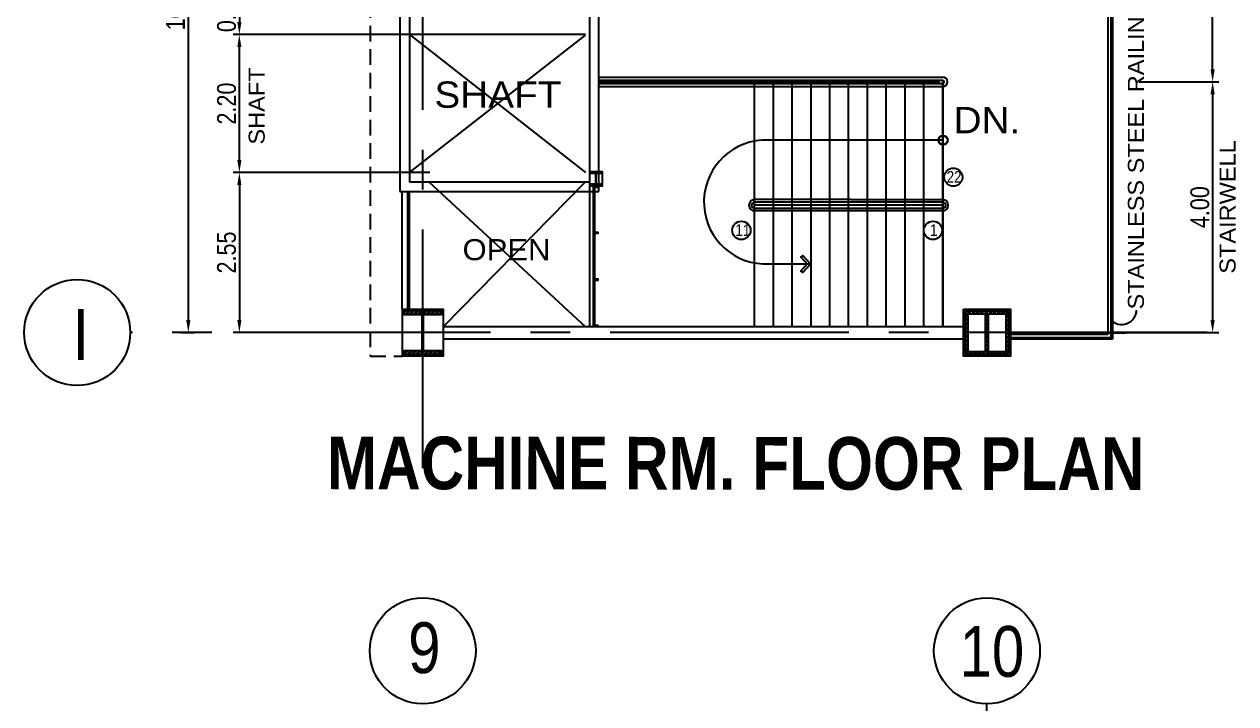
# Model space of a CAD drawing. Header units: millimetres. Extents: x 2148 to 2681, y 758 to 986.
# Drawn here: x 2431.47 to 2450.79, y 883.15 to 893.99 of the extents above; entities that cross this region are included whole.
import ezdxf

# ---------------------------------------------------------------- set-up
doc = ezdxf.new("R2010")
doc.units = ezdxf.units.MM
doc.linetypes.add('27-A-2008-DD$0$a1-14 lvl 14-36$0$xa-fp_t1_l14-36$0$HIDDEN', pattern=[0.375, 0.25, -0.125])
doc.linetypes.add('CENTER2', pattern=[28.575, 19.05, -3.175, 3.175, -3.175])
for name, color, linetype in [('4CO', 4, 'Continuous'), ('A-FLOR-STRS', 1, 'Continuous'), ('A-Hatch', 253, 'Continuous'), ('A-Mullion', 2, 'Continuous'), ('A-Stairs', 1, 'Continuous'), ('A-Wall', 4, 'Continuous'), ('A-wdw-glaz', 2, 'Continuous'), ('ar elev', 2, 'Continuous'), ('cladding', 2, 'Continuous'), ('COL-EX', 2, 'Continuous'), ('COL-IN', 2, 'Continuous'), ('COLUMN', 7, 'Continuous'), ('DR', 7, 'Continuous'), ('FIXTURE', 1, 'Continuous'), ('HATCH', 8, 'Continuous'), ('p-boarder', 2, 'Continuous'), ('S_GRID LINES', 252, 'Continuous'), ('TEXT', 6, 'Continuous')]:
    doc.layers.add(name, color=color, linetype=linetype)
doc.styles.add('ARIALNW', font='ARIALN.TTF')
doc.styles.add('MMTX$0$ESMX$0$X-OPTA1D', font='x-opta1d')
doc.styles.add('ROMANT', font='romant__.ttf')
doc.dimstyles.new('DIM 100', dxfattribs={"dimtxt": 0.2, "dimasz": 0.2, "dimexe": 0.1, "dimexo": 0, "dimgap": 0.05, "dimtad": 1, "dimzin": 0, "dimdsep": 46, "dimtxsty": 'ARIALNW', "dimcen": 0.09, "dimclrd": 6, "dimclre": 6, "dimclrt": 13, "dimadec": 0, "dimazin": 0, "dimtfac": 1, "dimtofl": 0, "dimtmove": 2, "dimatfit": 3, "dimfxl": 1, "dimtolj": 1, "dimtzin": 0, "dimarcsym": 0})
pattern_1 = [(45, (147.662153, 5.05453), (-0.0336759605, 0.0336759605), []), (45, (147.684603, 5.05453), (-0.0336759605, 0.0336759605), [])]

# ---------------------------------------------------------------- blocks, each defined once
blk = doc.blocks.new('*D2629')
at = {"layer": 'Defpoints', "color": 0, "transparency": 16777216}
for p in [(2448.599, 896.072, 0), (2450.422, 896.072), (2449.25, 893.075)]:
    blk.add_point(p, dxfattribs=at)
at = {"layer": 'FIXTURE', "color": 6, "lineweight": -2, "transparency": 16777216}
for p, q in [((2448.599, 896.072), (2450.522, 896.072)), ((2450.422, 893.275), (2450.422, 895.872)), ((2449.25, 893.075), (2450.522, 893.075))]:
    blk.add_line(p, q, dxfattribs=at)
at = {"layer": 'FIXTURE', "color": 6, "transparency": 16777216}
for points in [[(2450.388, 895.872), (2450.455, 895.872), (2450.422, 896.072)], [(2450.388, 893.275), (2450.455, 893.275), (2450.422, 893.075)]]:
    blk.add_solid(points, dxfattribs=at)
at = {"layer": 'FIXTURE', "color": 13, "transparency": 16777216, "insert": (2450.219, 894.574), "char_height": 0.3, "attachment_point": 5, "rotation": 90, "style": 'ARIALNW'}
blk.add_mtext('\\A1;3.00', dxfattribs=at)
blk = doc.blocks.new('*D2635')
at = {"layer": 'COLUMN', "color": 6, "lineweight": -2, "transparency": 16777216}
for p, q in [((2449.25, 893.075), (2450.522, 893.075)), ((2450.422, 892.875), (2450.422, 889.275)), ((2447.979, 889.075), (2450.522, 889.075))]:
    blk.add_line(p, q, dxfattribs=at)
at = {"layer": 'COLUMN', "color": 6, "transparency": 16777216}
for points in [[(2450.388, 892.875), (2450.455, 892.875), (2450.422, 893.075)], [(2450.388, 889.275), (2450.455, 889.275), (2450.422, 889.075)]]:
    blk.add_solid(points, dxfattribs=at)
at = {"layer": 'Defpoints', "color": 0, "transparency": 16777216}
for p in [(2449.25, 893.075), (2447.979, 889.075, 0), (2450.422, 889.075)]:
    blk.add_point(p, dxfattribs=at)
at = {"layer": 'COLUMN', "color": 13, "transparency": 16777216, "insert": (2450.219, 891.075), "char_height": 0.3, "attachment_point": 5, "rotation": 90, "style": 'ARIALNW'}
blk.add_mtext('\\A1;4.00', dxfattribs=at)
blk = doc.blocks.new('*D2636')
at = {"layer": 'Defpoints', "color": 0, "transparency": 16777216}
for p in [(2433.54, 899.576, 0), (2433.966, 889.075, 0), (2434.084, 889.075)]:
    blk.add_point(p, dxfattribs=at)
at = {"layer": 'FIXTURE', "color": 6, "lineweight": -2, "transparency": 16777216}
for p, q in [((2433.54, 899.576), (2434.184, 899.576)), ((2434.084, 899.376), (2434.084, 889.275)), ((2433.966, 889.075), (2434.184, 889.075))]:
    blk.add_line(p, q, dxfattribs=at)
at = {"layer": 'FIXTURE', "color": 6, "transparency": 16777216}
for points in [[(2434.051, 899.376), (2434.117, 899.376), (2434.084, 899.576)], [(2434.051, 889.275), (2434.117, 889.275), (2434.084, 889.075)]]:
    blk.add_solid(points, dxfattribs=at)
at = {"layer": 'FIXTURE', "color": 13, "transparency": 16777216, "insert": (2433.881, 894.326), "char_height": 0.3, "attachment_point": 5, "rotation": 90, "style": 'ARIALNW'}
blk.add_mtext('\\A1;10.50', dxfattribs=at)
blk = doc.blocks.new('*D2637')
at = {"layer": 'Defpoints', "color": 0, "transparency": 16777216}
for p in [(2434.898, 893.828), (2437.935, 893.828, 0), (2437.935, 891.628, 0)]:
    blk.add_point(p, dxfattribs=at)
at = {"layer": 'FIXTURE', "color": 6, "lineweight": -2, "transparency": 16777216}
for p, q in [((2437.935, 893.828), (2434.798, 893.828)), ((2434.898, 891.828), (2434.898, 893.628)), ((2437.935, 891.628), (2434.798, 891.628))]:
    blk.add_line(p, q, dxfattribs=at)
at = {"layer": 'FIXTURE', "color": 6, "transparency": 16777216}
for points in [[(2434.865, 893.628), (2434.931, 893.628), (2434.898, 893.828)], [(2434.865, 891.828), (2434.931, 891.828), (2434.898, 891.628)]]:
    blk.add_solid(points, dxfattribs=at)
at = {"layer": 'FIXTURE', "color": 13, "transparency": 16777216, "insert": (2434.695, 892.728), "char_height": 0.3, "attachment_point": 5, "rotation": 90, "style": 'ARIALNW'}
blk.add_mtext('\\A1;2.20', dxfattribs=at)
blk = doc.blocks.new('*D2638')
at = {"layer": 'Defpoints', "color": 0, "transparency": 16777216}
for p in [(2437.493, 891.628), (2434.898, 889.075), (2437.33, 889.075, 0)]:
    blk.add_point(p, dxfattribs=at)
at = {"layer": 'FIXTURE', "color": 6, "lineweight": -2, "transparency": 16777216}
for p, q in [((2437.493, 891.628), (2434.798, 891.628)), ((2434.898, 891.428), (2434.898, 889.275)), ((2437.33, 889.075), (2434.798, 889.075))]:
    blk.add_line(p, q, dxfattribs=at)
at = {"layer": 'FIXTURE', "color": 6, "transparency": 16777216}
for points in [[(2434.865, 891.428), (2434.931, 891.428), (2434.898, 891.628)], [(2434.865, 889.275), (2434.931, 889.275), (2434.898, 889.075)]]:
    blk.add_solid(points, dxfattribs=at)
at = {"layer": 'FIXTURE', "color": 13, "transparency": 16777216, "insert": (2434.695, 890.352), "char_height": 0.3, "attachment_point": 5, "rotation": 90, "style": 'ARIALNW'}
blk.add_mtext('\\A1;2.55', dxfattribs=at)
blk = doc.blocks.new('*D2711')
at = {"layer": 'Defpoints', "color": 0, "transparency": 16777216}
for p in [(2436.561, 894.575, 0), (2434.898, 893.828), (2436.561, 893.828, 0)]:
    blk.add_point(p, dxfattribs=at)
at = {"layer": 'FIXTURE', "color": 6, "lineweight": -2, "transparency": 16777216}
for p, q in [((2436.561, 894.575), (2434.798, 894.575)), ((2434.898, 894.375), (2434.898, 894.028)), ((2436.561, 893.828), (2434.798, 893.828))]:
    blk.add_line(p, q, dxfattribs=at)
at = {"layer": 'FIXTURE', "color": 6, "transparency": 16777216}
for points in [[(2434.865, 894.375), (2434.931, 894.375), (2434.898, 894.575)], [(2434.865, 894.028), (2434.931, 894.028), (2434.898, 893.828)]]:
    blk.add_solid(points, dxfattribs=at)
at = {"layer": 'FIXTURE', "color": 13, "transparency": 16777216, "insert": (2434.695, 894.202), "char_height": 0.3, "attachment_point": 5, "rotation": 90, "style": 'ARIALNW'}
blk.add_mtext('\\A1;0.75', dxfattribs=at)

msp = doc.modelspace()

# ---------------------------------------------------------------- hatches: boundary and pattern name
at = {"layer": 'A-Hatch'}
h = msp.add_hatch(dxfattribs=at)
h.set_pattern_fill('ANSI32', color=256, scale=0.005, style=0)
h.set_pattern_definition(pattern_1)
h.paths.add_polyline_path([(2437.8377137, 889.3630359), (2438.1227137, 889.3630359), (2438.1227137, 889.4230359), (2437.5227137, 889.4230359), (2437.5227137, 889.3630359), (2437.8077137, 889.3630359), (2437.8077137, 888.7830359), (2437.5227137, 888.7830359), (2437.5227137, 888.7230359), (2438.1227137, 888.7230359), (2438.1227137, 888.7830359), (2437.8377137, 888.7830359)])
h = msp.add_hatch(dxfattribs=at)
h.set_pattern_fill('ANSI32', color=256, scale=0.005, style=0)
h.set_pattern_definition(pattern_1)
h.paths.add_polyline_path([(2446.8227137, 889.4230359), (2446.4727137, 889.4230359), (2446.4727137, 889.3730359), (2446.8227137, 889.3730359)])
h.paths.add_polyline_path([(2447.1727137, 889.4230359), (2446.8227137, 889.4230359), (2446.8227137, 889.3730359), (2447.1727137, 889.3730359)])
h.paths.add_polyline_path([(2446.8477137, 889.3730359), (2446.8227137, 889.3730359), (2446.8227137, 889.0750491), (2446.8477137, 889.0750491)])
h.paths.add_polyline_path([(2446.8227137, 889.3730359), (2446.7977137, 889.3730359), (2446.7977137, 889.0750491), (2446.8227137, 889.0750491)])
h.paths.add_polyline_path([(2447.1727137, 889.0750491), (2447.1227137, 889.0750491), (2447.1227137, 888.7730359), (2447.1727137, 888.7730359)])
h.paths.add_polyline_path([(2447.1727137, 888.7730359), (2446.8227137, 888.7730359), (2446.8227137, 888.7230359), (2447.1727137, 888.7230359)])
h.paths.add_polyline_path([(2446.8227137, 888.7730359), (2446.4727137, 888.7730359), (2446.4727137, 888.7230359), (2446.8227137, 888.7230359)])
h.paths.add_polyline_path([(2446.5227137, 889.0750491), (2446.4727137, 889.0750491), (2446.4727137, 888.7730359), (2446.5227137, 888.7730359)])
h.paths.add_polyline_path([(2446.5227137, 889.3730359), (2446.4727137, 889.3730359), (2446.4727137, 889.0750491), (2446.5227137, 889.0750491)])
h.paths.add_polyline_path([(2447.1727137, 889.3730359), (2447.1227137, 889.3730359), (2447.1227137, 889.0750491), (2447.1727137, 889.0750491)])
h.paths.add_polyline_path([(2446.8477137, 889.0750491), (2446.8227137, 889.0750491), (2446.8227137, 888.7730359), (2446.8477137, 888.7730359)])
h.paths.add_polyline_path([(2446.8227137, 889.0750491), (2446.7977137, 889.0750491), (2446.7977137, 888.7730359), (2446.8227137, 888.7730359)])

# ---------------------------------------------------------------- linework, layer by layer
at = {"ltscale": 0.05}
msp.add_line((2437.6101821, 893.8244559), (2437.6101821, 893.8200677, 0), dxfattribs=at)
for centre in [(2446.2862832, 891.553843, 0), (2442.9055504, 890.7043549, 0), (2445.9608758, 890.7043549, 0)]:
    msp.add_circle(centre, 0.1459092, dxfattribs=at)
for centre in [(2432.3120643, 889.0750491, 0), (2437.8227137, 883.9981417, 0), (2446.8227137, 883.9981417, 0)]:
    msp.add_circle(centre, 0.8452448)
at = {"layer": 'A-FLOR-STRS', "linetype": '27-A-2008-DD$0$a1-14 lvl 14-36$0$xa-fp_t1_l14-36$0$HIDDEN'}
for p, q in [((2436.984304, 896.9690528, 0), (2436.984304, 888.6980359, 0)), ((2436.984304, 888.6980359, 0), (2437.4977137, 888.6980359, 0))]:
    msp.add_line(p, q, dxfattribs=at)
at = {"layer": 'A-Hatch'}
msp.add_arc((2448.9717154, 889.4408677, 0), 0.2371345, 222.79676911, 358.16228016, dxfattribs=at)
at = {"layer": 'A-Mullion', "elevation": 0}
for points in [[(2440.5643247, 891.4149217), (2440.6156681, 891.4149217), (2440.6156681, 891.3892504), (2440.5643247, 891.3892504)], [(2440.5643247, 890.6787873), (2440.6156681, 890.6787873), (2440.6156681, 890.6531159), (2440.5643247, 890.6531159)], [(2440.5643247, 889.9298171), (2440.6156681, 889.9298171), (2440.6156681, 889.9041457), (2440.5643247, 889.9041457)], [(2440.5643247, 889.1936827), (2440.6156681, 889.1936827), (2440.6156681, 889.1680113), (2440.5643247, 889.1680113)]]:
    msp.add_lwpolyline(points, close=True, dxfattribs=at)
at = {"layer": 'A-Stairs'}
for p, q in [((2440.4179972, 893.8281362, 0), (2437.6101821, 893.8281362, 0)), ((2437.6101821, 893.8281362, 0), (2440.4179442, 891.6281362, 0.0000001)), ((2437.6101821, 891.6281362, 0), (2440.4179973, 893.8198851, 0))]:
    msp.add_line(p, q, dxfattribs=at)
at = {"layer": 'A-Stairs', "ltscale": 10}
for p, q in [((2440.6317462, 893.150466, 0.0000005), (2446.1161849, 893.150466, 0)), ((2440.6317462, 893.100466, 0.0000005), (2446.1161849, 893.100466, 0)), ((2440.6317462, 893.075466, 0), (2446.0698363, 893.075466, 0)), ((2440.6317462, 893.050466, 0), (2445.6308344, 893.050466, 0)), ((2440.6317462, 893.000466, 0), (2445.6119433, 893.000466, 0)), ((2443.1161849, 889.1680113, 0), (2443.1161849, 893.075466, 0)), ((2443.4161849, 889.1680113, 0), (2443.4161849, 893.075466, 0)), ((2443.7161849, 889.1680113, 0), (2443.7161849, 893.075466, 0)), ((2443.7161849, 889.1680113, 0), (2443.7161849, 893.075466, 0)), ((2444.0161849, 889.1680113, 0), (2444.0161849, 893.075466, 0)), ((2444.0161849, 889.1680113, 0), (2444.0161849, 893.075466, 0)), ((2444.3161849, 889.1680113, 0), (2444.3161849, 893.075466, 0)), ((2444.3161849, 889.1680113, 0), (2444.3161849, 893.075466, 0)), ((2444.6161849, 889.1680113, 0), (2444.6161849, 893.075466, 0)), ((2444.6161849, 889.1680113, 0), (2444.6161849, 893.075466, 0)), ((2444.9161849, 889.1680113, 0), (2444.9161849, 893.075466, 0)), ((2444.9161849, 889.1680113, 0), (2444.9161849, 893.075466, 0)), ((2445.2161849, 889.1680113, 0), (2445.2161849, 893.075466, 0)), ((2445.2161849, 889.1680113, 0), (2445.2161849, 893.075466, 0)), ((2445.5161849, 889.1680113, 0), (2445.5161849, 893.075466, 0)), ((2445.5161849, 889.1680113, 0), (2445.5161849, 893.075466, 0)), ((2445.6119433, 893.000466, 0), (2446.1161849, 893.000466, 0)), ((2445.6308344, 893.050466, 0), (2446.1161849, 893.050466, 0)), ((2445.8161849, 889.1680113, 0), (2445.8161849, 893.075466, 0)), ((2446.1161849, 889.1680113, 0), (2446.1161849, 893.075466, 0)), ((2446.1161849, 889.1680113, 0), (2446.1161849, 893.075466, 0)), ((2446.1161849, 893.075466, 0), (2446.1161849, 889.1680113, 0)), ((2444.6517789, 891.1958365, 0), (2443.1161849, 891.1958365, 0)), ((2444.6346379, 891.1558365, 0), (2443.1161849, 891.1558365, 0)), ((2446.1161849, 891.1058365, 0), (2443.1161849, 891.1058365, 0)), ((2446.1161849, 891.0558365, 0), (2443.1161849, 891.0558365, 0)), ((2446.1161849, 891.1558365, 0), (2444.6346379, 891.1558365, 0)), ((2444.6517789, 891.1958365, 0), (2446.1161849, 891.1958365, 0)), ((2446.1161849, 891.0158365, 0), (2443.1161849, 891.0158365, 0))]:
    msp.add_line(p, q, dxfattribs=at)
at = {"layer": 'A-Stairs', "ltscale": 10, "extrusion": (9.15514e-08, 0, 1)}
msp.add_arc((2446.1161849, 893.075466, 0.0002239), 0.075, 270, 90, dxfattribs=at)
at = {"layer": 'A-Stairs', "ltscale": 10, "extrusion": (9.50356e-08, -1.35398e-21, 1)}
msp.add_arc((2446.1161849, 893.075466, 0.0002325), 0.025, 270, 90, dxfattribs=at)
at = {"layer": 'A-Stairs', "ltscale": 10}
for centre, radius, start, end in [((2443.1161849, 891.1058365, 0), 0.09, 90, 270), ((2443.1161849, 891.1058365, -0.0000084), 0.05, 90, 270), ((2446.1161849, 891.1058365, -0.0000086), 0.09, 270, 90), ((2446.1161849, 891.1058365, -0.000009), 0.05, 270, 90)]:
    msp.add_arc(centre, radius, start, end, dxfattribs=at)
at = {"layer": 'A-Wall', "ltscale": 10}
for p, q in [((2437.4601821, 894.5754486, 0), (2437.4601821, 891.3236136, 0)), ((2437.6101821, 894.4254497, 0), (2437.6101821, 891.4781362, 0)), ((2440.48173, 894.4254654, 0), (2440.4817453, 891.6281362)), ((2437.6101821, 891.4781362, 0), (2440.4817461, 891.4781362, 0.0000001)), ((2437.4601821, 891.3236136, 0), (2440.6317462, 891.3236136, 0.0000001)), ((2446.4477137, 889.1680113, 0), (2438.1477137, 889.1680113, 0)), ((2446.4477137, 888.9680113, 0), (2438.1477137, 888.9680113, 0))]:
    msp.add_line(p, q, dxfattribs=at)
at = {"layer": 'A-Wall'}
msp.add_line((2440.6317462, 891.3236136, 0.0000001), (2440.6317462, 894.5754663, 0), dxfattribs=at)
for p in [(2440.5643247, 891.4020861), (2440.5643247, 890.6659516, 0), (2440.5643247, 889.89591, 0)]:
    msp.add_point(p, dxfattribs=at)
at = {"layer": 'A-wdw-glaz', "ltscale": 10}
for p, q in [((2437.5851812, 889.4480359, 0), (2437.5851812, 891.3236136, 0)), ((2437.6101812, 889.4480359, 0), (2437.6101812, 891.3236136, 0))]:
    msp.add_line(p, q, dxfattribs=at)
at = {"layer": 'ar elev', "elevation": 0}
for points in [[(2440.4817461, 891.4149217), (2440.690164, 891.4149217), (2440.690164, 891.6399207), (2440.4817461, 891.6399207)], [(2440.4833894, 891.4283096), (2440.6845234, 891.4283096), (2440.6845234, 891.4407831), (2440.6018869, 891.4407831), (2440.594091, 891.4423422), (2440.5894135, 891.4470198), (2440.5878543, 891.4532565), (2440.5878543, 891.6029376), (2440.5894135, 891.6107335), (2440.594091, 891.615411), (2440.6018869, 891.6169702), (2440.6845234, 891.6169702), (2440.6845234, 891.6278844), (2440.4833894, 891.6278844), (2440.4833894, 891.6169702), (2440.567585, 891.6169702), (2440.5738217, 891.615411), (2440.5784993, 891.6107335), (2440.5800584, 891.6029376), (2440.5800584, 891.4532565), (2440.5784993, 891.4470198), (2440.5738217, 891.4423422), (2440.567585, 891.4407831), (2440.4833894, 891.4407831)]]:
    msp.add_lwpolyline(points, close=True, dxfattribs=at)
at = {"layer": 'cladding', "elevation": 0}
for points in [[(2437.4977137, 889.4480359), (2438.1477137, 889.4480359), (2438.1477137, 888.6980359), (2437.4977137, 888.6980359)], [(2446.4477137, 889.4480359), (2447.1977137, 889.4480359), (2447.1977137, 888.6980359), (2446.4477137, 888.6980359)]]:
    msp.add_lwpolyline(points, close=True, dxfattribs=at)
at = {"layer": 'COL-EX', "elevation": 0}
msp.add_lwpolyline([(2437.8377137, 889.3630359), (2438.1227137, 889.3630359), (2438.1227137, 889.4230359), (2437.5227137, 889.4230359), (2437.5227137, 889.3630359), (2437.8077137, 889.3630359), (2437.8077137, 888.7830359), (2437.5227137, 888.7830359), (2437.5227137, 888.7230359), (2438.1227137, 888.7230359), (2438.1227137, 888.7830359), (2437.8377137, 888.7830359)], close=True, dxfattribs=at)
at = {"layer": 'COL-IN'}
for p, q in [((2446.4727137, 889.4230359, 0), (2447.1727137, 889.4230359, 0)), ((2446.4727137, 888.7230359, 0), (2446.4727137, 889.4230359, 0)), ((2446.4727137, 889.3730359, 0), (2447.1727137, 889.3730359, 0)), ((2446.5227137, 888.7730359, 0), (2446.5227137, 889.3730359, 0)), ((2446.7977137, 888.7730359, 0), (2446.7977137, 889.3730359, 0)), ((2446.8477137, 888.7730359, 0), (2446.8477137, 889.3730359, 0)), ((2447.1227137, 889.3730359, 0), (2447.1227137, 888.7730359, 0)), ((2447.1727137, 889.4230359, 0), (2447.1727137, 888.7230359, 0)), ((2446.4727137, 888.7730359, 0), (2447.1727137, 888.7730359, 0)), ((2447.1727137, 888.7230359, 0), (2446.4727137, 888.7230359, 0))]:
    msp.add_line(p, q, dxfattribs=at)
at = {"layer": 'COLUMN'}
for p, q in [((2448.8227137, 899.9830359, 0), (2448.8227137, 888.9680113, 0)), ((2448.7477137, 895.9690528, 0), (2448.7477137, 889.0430113, 0)), ((2448.7977137, 895.9690528, 0), (2448.7977137, 888.9930113, 0)), ((2448.7477137, 889.0430113, 0), (2447.1977137, 889.0430113, 0)), ((2448.7977137, 888.9930113, 0), (2447.1977137, 888.9930113, 0)), ((2448.8227137, 888.9680113, 0), (2447.1977137, 888.9680113, 0))]:
    msp.add_line(p, q, dxfattribs=at)
at = {"layer": 'DR', "ltscale": 10}
msp.add_line((2445.8161849, 889.1680113, 0), (2445.8161849, 893.075466, 0), dxfattribs=at)
at = {"layer": 'HATCH', "linetype": 'ByBlock', "ltscale": 0.5}
for p, q in [((2437.9187744, 891.4781362, 0.0000001), (2440.4180234, 889.1680113, 0)), ((2438.1477137, 889.1680113, 0), (2440.417945, 891.4781362, 0.0000001)), ((2440.4817461, 891.4782033), (2440.4817589, 889.1680113)), ((2437.4926376, 889.4480359, 0), (2437.4926376, 891.3236136, 0))]:
    msp.add_line(p, q, dxfattribs=at)
at = {"layer": 'HATCH', "linetype": 'ByBlock', "ltscale": 0.5, "elevation": 0}
for points in [[(2446.1219814, 892.1424747), (2443.2337969, 892.1424747)], [(2443.3494624, 890.1704708), (2444.0065154, 890.1704708)]]:
    msp.add_lwpolyline(points, dxfattribs=at)
at = {"layer": 'HATCH', "color": 7, "linetype": 'ByBlock', "ltscale": 0.5, "elevation": 0}
for points in [[(2444.0065154, 890.1704708), (2443.8876196, 890.3066778), (2443.8551947, 890.2820088), (2443.9565447, 890.1704708)], [(2444.0065154, 890.167221), (2443.8876196, 890.303428), (2443.8551947, 890.2787589), (2443.9565447, 890.167221)], [(2444.0065154, 890.1704708), (2443.8876196, 890.0342638), (2443.8551947, 890.0589329), (2443.9565447, 890.1704708)], [(2444.0065154, 890.167221), (2443.8876196, 890.031014), (2443.8551947, 890.0556831), (2443.9565447, 890.167221)]]:
    msp.add_lwpolyline(points, dxfattribs=at)
at = {"layer": 'HATCH', "linetype": 'ByBlock', "ltscale": 0.5}
for centre in [(2446.1219814, 892.1457245, -0.0000001), (2446.1219814, 892.1424747, -0.0000001)]:
    msp.add_circle(centre, 0.0738602, dxfattribs=at)
msp.add_arc((2443.2955099, 891.1567004, 0), 0.9877042, 93.58224775, 273.131294, dxfattribs=at)
at = {"layer": 'p-boarder', "ltscale": 10}
for p, q in [((2440.5393247, 891.4149217, 0.0000001), (2440.5393247, 889.1680113, 0)), ((2440.5643247, 891.4149217, 0.0000001), (2440.5643247, 889.1680113, 0))]:
    msp.add_line(p, q, dxfattribs=at)
at = {"layer": 'S_GRID LINES', "linetype": 'CENTER2', "ltscale": 0.2}
for p, q in [((2437.8227137, 886.9106191, 0), (2437.8227137, 905.4148885, 0)), ((2450.336139, 889.0750491), (2433.1573091, 889.0750491)), ((2447.1977137, 889.0730359, 0), (2449.0429361, 889.0730359, 0)), ((2446.8227137, 846.0964977, 0), (2446.8227137, 883.1528969, 0))]:
    msp.add_line(p, q, dxfattribs=at)

# ---------------------------------------------------------------- texts
at = {"color": 2, "style": 'MMTX$0$ESMX$0$X-OPTA1D', "width": 1.1}
for s, p in [('STAINLESS STEEL RAILING', (2449.3252805, 889.4433792, 0)), ('SHAFT', (2435.3023334, 892.0734827, 0)), ('STAIRWELL', (2450.7871428, 890.0134507, 0))]:
    msp.add_text(s, height=0.25536, rotation=90, dxfattribs=at).set_placement(p)
at = {"color": 2, "style": 'MMTX$0$ESMX$0$X-OPTA1D', "text_generation_flag": 6, "width": 1.1}
for s, height, p in [('SHAFT', 0.42, (2438.0096849, 892.6604711, 0)), ('DN.', 0.42, (2446.2904714, 892.2542197, 0)), ('OPEN', 0.336, (2438.4580156, 890.2294214, 0.0000001))]:
    msp.add_text(s, height=height, rotation=180, dxfattribs=at).set_placement(p)
at = {"layer": '4CO', "insert": (2442.813483, 886.9837198, 0), "char_height": 0.84, "width": 38.593346383, "attachment_point": 5, "rotation": 359.93919431, "style": 'ROMANT'}
msp.add_mtext('{\\fTechnicBold|b1|i0|c2|p2;MACHINE RM. FLOOR PLAN}', dxfattribs=at)
at = {"layer": 'TEXT', "attachment_point": 1, "style": 'ARIALNW'}
for s, insert, char_height, width in [('22', (2446.1796335, 891.6506783, 0), 0.1852389, 1.165092241), ('11', (2442.8082531, 890.8030203, 0), 0.189, 1.188748333), ('1', (2445.9138506, 890.8030203, 0), 0.189, 1.188748333), ('I', (2432.2403882, 889.4487426, 0), 0.81, 5.094635714), ('9', (2437.5906119, 884.452842, 0), 0.81, 5.094635714), ('10', (2446.3852366, 884.3932518, 0), 0.81, 5.094635714)]:
    msp.add_mtext(s, dxfattribs=dict(at, insert=insert, char_height=char_height, width=width))

# ---------------------------------------------------------------- dimensions: what is measured, and where the dimension line sits
at = {"layer": 'COLUMN'}
dim = msp.add_linear_dim(base=(2450.4216913, 889.0750491, 0), p1=(2449.2499612, 893.075466, 0), p2=(2447.9791969, 889.0750491, 0), angle=90, dimstyle='DIM 100', override={"dimtxt": 0.3}, dxfattribs=at)
dim.commit()
dim.dimension.update_dxf_attribs({"geometry": '*D2635', "text_midpoint": (2450.2185194, 891.0752575, 0)})
at = {"layer": 'FIXTURE'}
for base, p1, p2, picture, middle in [((2434.084137, 889.0750491, 0), (2433.5404143, 899.5762642, 0), (2433.965902, 889.0750491, 0), '*D2636', (2433.8809651, 894.3256567, 0)), ((2450.4216913, 896.0723026, 0), (2449.2499612, 893.075466, 0), (2448.5991512, 896.0723026, 0), '*D2629', (2450.2185194, 894.5738843, 0)), ((2434.8979717, 893.8281362), (2436.5609663, 894.5754496, 0), (2436.5609663, 893.8281362, 0), '*D2711', (2434.6947998, 894.2017929)), ((2434.8979717, 893.8281362, 0), (2437.9348138, 891.6281362, 0.0000001), (2437.9348138, 893.8281362, 0.0000001), '*D2637', (2434.6947998, 892.7281362, 0)), ((2434.8979717, 889.0750491, 0), (2437.4926376, 891.6281362, 0), (2437.3297798, 889.0750491, 0), '*D2638', (2434.6947998, 890.3515927, 0))]:
    dim = msp.add_linear_dim(base=base, p1=p1, p2=p2, angle=90, dimstyle='DIM 100', override={"dimtxt": 0.3}, dxfattribs=at)
    dim.commit()
    dim.dimension.update_dxf_attribs({"geometry": picture, "text_midpoint": middle})

doc.saveas('drawing.dxf')
